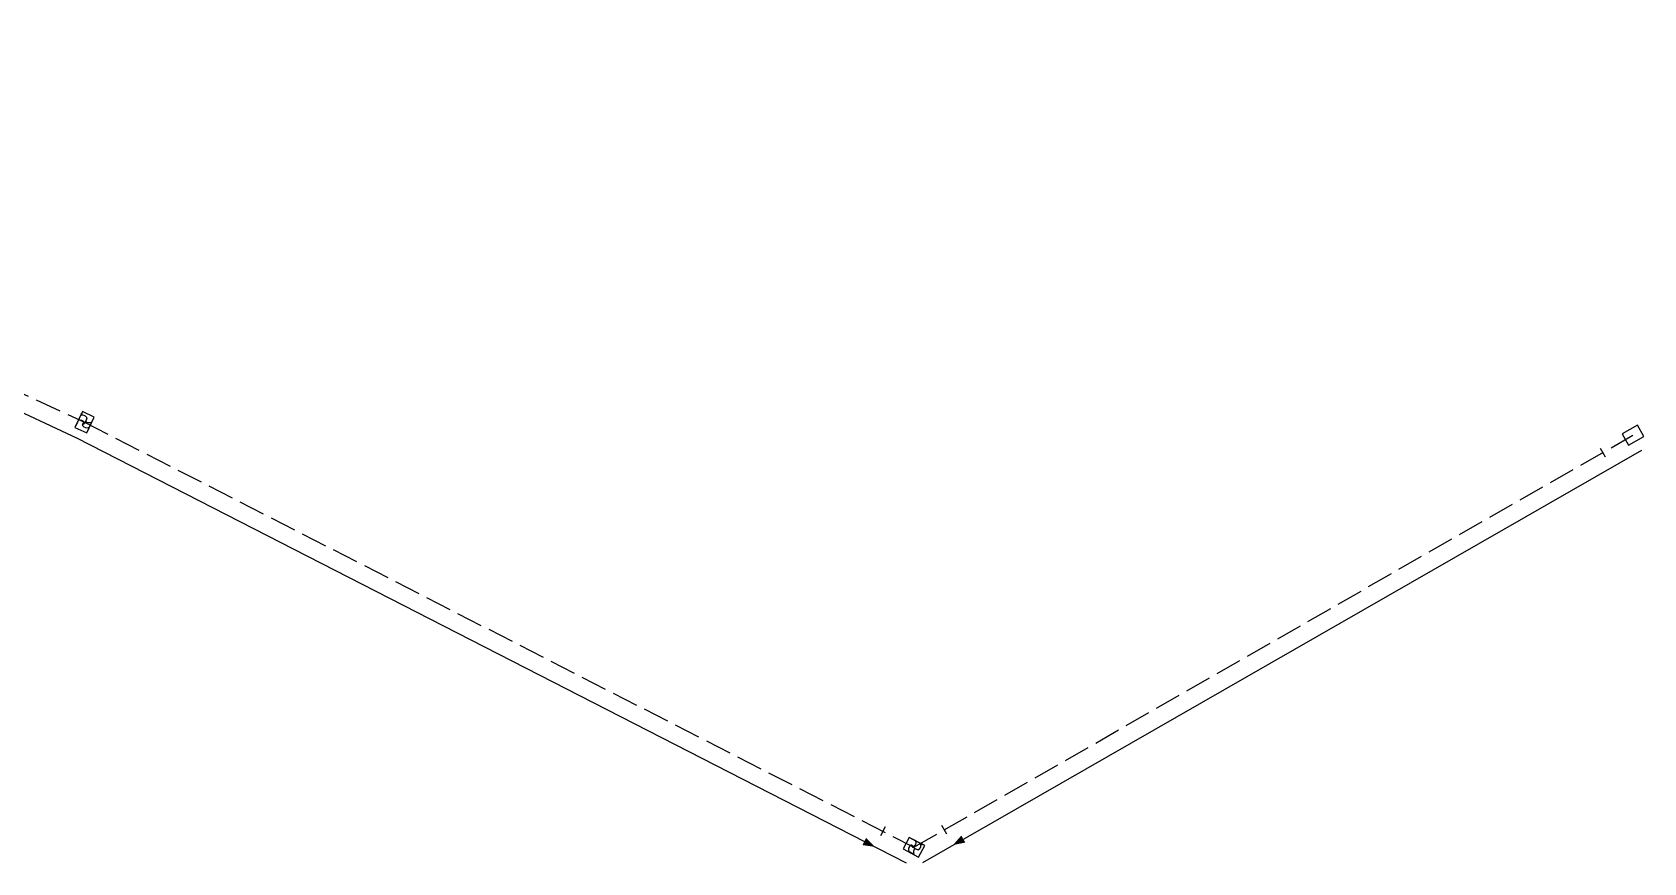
# Model space of a CAD drawing. Extents: x 936087 to 996633, y 9964951 to 10005451.
# Drawn here: x 996494.3 to 996632.7, y 9965292.2 to 9965363.6 of the extents above; entities that cross this region are included whole.
import ezdxf

# ---------------------------------------------------------------- set-up
doc = ezdxf.new("R2010")
doc.units = 0
doc.header["$LTSCALE"] = 3
doc.linetypes.add('DASHED', pattern=[1, 0.75, -0.25])
for name, color, linetype in [('ENCABECAMENTO', 5, 'CONTINUOUS'), ('IP', 7, 'CONTINUOUS'), ('PONTO_GEOGRAFICO', 7, 'CONTINUOUS'), ('TRECHO_PRIMARIO', 5, 'DASHED'), ('TRECHO_SECUNDARIO', 1, 'CONTINUOUS')]:
    doc.layers.add(name, color=color, linetype=linetype)

# ---------------------------------------------------------------- blocks, each defined once
blk = doc.blocks.new('00F1')
at = {"color": 0}
for p, q in [((-1.08, -1.13), (-1.08, 0.94)), ((0.08, 0.75), (0.08, -0.21)), ((1.08, 0.53), (1.08, -0.43)), ((-0.14, -0.51), (-0.14, -0.01))]:
    blk.add_line(p, q, dxfattribs=at)
blk.add_circle((-1.08, 1.02), 0.0836, dxfattribs=at)
for centre, radius, start, end in [((-0.45, 0.13), 0.884, 59.3245, 135.4578), ((-0.45, -0.83), 0.884, 59.3245, 135.4578), ((-0.08, 0.75), 0.159, 0, 59.3245), ((0.38, 1.08), 0.884, 249.6513, 322.1639), ((0.02, -0.51), 0.159, 108.4593, 239.6814), ((0.38, 0.11), 0.884, 239.6814, 322.1639), ((-0.08, -0.21), 0.159, 288.4593, 59.3245)]:
    blk.add_arc(centre, radius, start, end, dxfattribs=at)
blk = doc.blocks.new('002F')
at = {"color": 0}
blk.add_lwpolyline([(-1.11328, 1.5), (-1.11328, -1.5), (1.113281, -1.5), (1.113281, 1.5)], close=True, dxfattribs=at)
blk = doc.blocks.new('00F2')
at = {"color": 0}
blk.add_line((0, -0.8789), (0, 0.878906), dxfattribs=at)
blk = doc.blocks.new('004C')
at = {"color": 0}
blk.add_solid([(0, 0), (2.050781, -0.6958), (2.050781, 0.6958)], dxfattribs=at)

msp = doc.modelspace()

# ---------------------------------------------------------------- linework, layer by layer
at = {"layer": 'TRECHO_PRIMARIO', "color": 182}
for p, q in [((996426.64, 9965363.57), (996498.84, 9965330.07)), ((996498.84, 9965330.07), (996570.06, 9965293.56)), ((996570.06, 9965293.56), (996631.8, 9965328.96))]:
    msp.add_line(p, q, dxfattribs=at)
at = {"layer": 'TRECHO_SECUNDARIO', "color": 1}
for p, q in [((996426.01, 9965362.21), (996498.21, 9965328.71)), ((996498.16, 9965328.73), (996569.38, 9965292.22)), ((996570.81, 9965292.26), (996632.55, 9965327.66))]:
    msp.add_line(p, q, dxfattribs=at)

# ---------------------------------------------------------------- block references
at = {"layer": 'ENCABECAMENTO', "color": 5, "xscale": 0.5, "yscale": 0.5}
for name, p, rotation in [('00F2', (996629.2, 9965327.47), 210), ('00F2', (996567.39, 9965294.93), 153), ('00F2', (996572.66, 9965295.05), 30), ('004C', (996573.41, 9965293.75), 30), ('004C', (996566.71, 9965293.59), 153)]:
    msp.add_blockref(name, p, dxfattribs=dict(at, rotation=rotation))
at = {"layer": 'IP', "color": 5, "xscale": 0.5, "yscale": 0.5}
for p, rotation in [((996498.84, 9965330.07), 334.72), ((996570.06, 9965293.56), 242.48), ((996570.06, 9965293.56), 242.48)]:
    msp.add_blockref('00F1', p, dxfattribs=dict(at, rotation=rotation))
at = {"layer": 'PONTO_GEOGRAFICO', "color": 7, "xscale": 0.5, "yscale": 0.5}
for p, rotation in [((996498.84, 9965330.07), 335), ((996631.8, 9965328.96), 119), ((996570.06, 9965293.56), 242)]:
    msp.add_blockref('002F', p, dxfattribs=dict(at, rotation=rotation))

doc.saveas('drawing.dxf')
